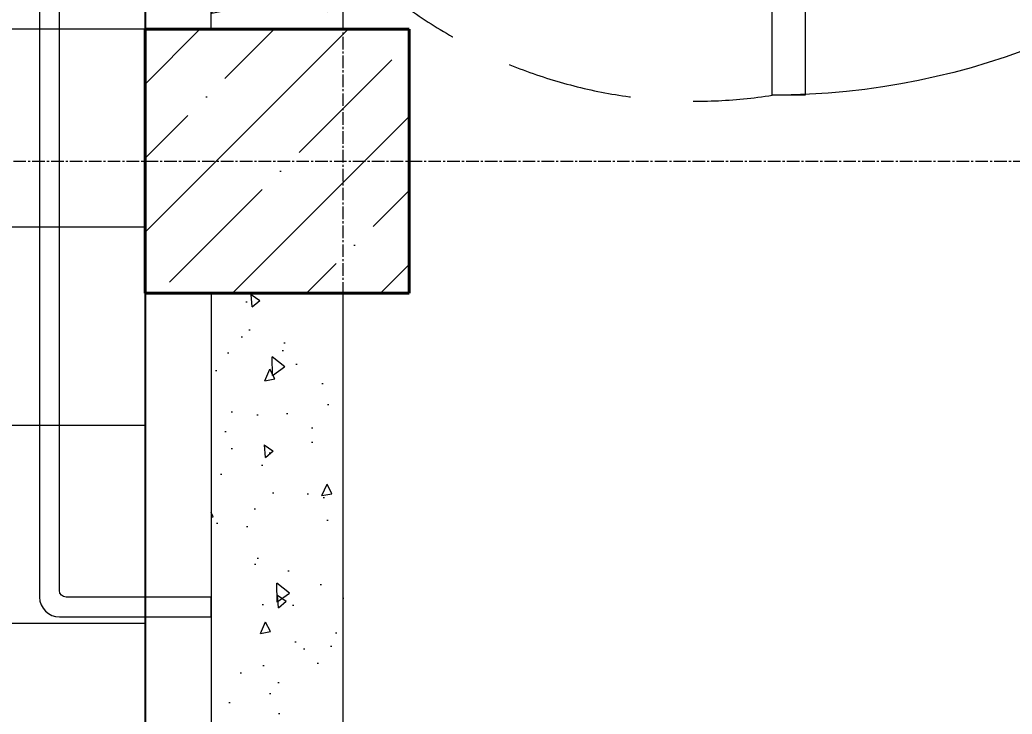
# Model space of a CAD drawing. Header units: millimetres. Extents: x -231292 to 573618, y -153144 to 564035.
# Drawn here: x 144439 to 145942, y 440364 to 441416 of the extents above; entities that cross this region are included whole.
import ezdxf
from ezdxf import colors
from ezdxf.entities.mleader import LeaderData, LeaderLine
from ezdxf.math import Vec2, Vec3

# ---------------------------------------------------------------- set-up
doc = ezdxf.new("R2010")
doc.units = ezdxf.units.MM
for name, pattern in [('CENTER2', [28.575, 19.05, -3.175, 3.175, -3.175]), ('DASHED', [19.05, 12.7, -6.35]), ('HIDDEN2', [4.7625, 3.175, -1.5875])]:
    doc.linetypes.add(name, pattern=pattern)
doc.layers.get('0').update_dxf_attribs({"color": 250})
for name, color, linetype, lineweight in [('АР_Двери', 250, 'Continuous', 9), ('АР_Двери_внутренние_антипаника', 250, 'Continuous', 0), ('АР_Колонны', 250, 'Continuous', 35), ('АР_Стены ЖБ', 250, 'Continuous', 35), ('АР_Стены ПЕНОблок', 250, 'Continuous', 20), ('АР_Штриховка', 250, 'Continuous', 0), ('ЛК_Открытая', 250, 'Continuous', 5), ('РД_Ограждения', 250, 'Continuous', 5), ('РД_Оси_100', 250, 'Continuous', 0)]:
    doc.layers.add(name, color=color, linetype=linetype, lineweight=lineweight)
doc.layers.add('АР_Делит', color=250, linetype='Continuous', lineweight=0, plot=False)
doc.styles.add('style1', font='ARIALN.TTF')

# ---------------------------------------------------------------- blocks, each defined once
blk = doc.blocks.new('СОШ_2200_АР_ОСИ_М100_28.05.24')
at = {"layer": 'РД_Оси_100', "linetype": 'CENTER2'}
for p, q in [((94500, -6155), (94500, 139938.679)), ((-5954.958, 75000), (119910, 75000))]:
    blk.add_line(p, q, dxfattribs=at)

msp = doc.modelspace()

# ---------------------------------------------------------------- hatches: boundary and pattern name
at = {"layer": 'АР_Штриховка', "linetype": 'Continuous', "lineweight": 0}
h = msp.add_hatch(dxfattribs=at)
h.set_pattern_fill('AR-CONC', color=256, angle=45, style=0)
h.set_pattern_definition([(95, (50428.77, 366201.75), (140.09465, 117.55338), [19.05, -209.55]), (40, (50428.77, 366201.75), (-160.01845, 110.17673), [15.24, -167.64058]), (145.45144, (50440.44, 366211.55), (-19.9238, 227.7301), [16.19, -178.09024]), (91.1842, (50392.85, 366237.67), (221.41024, 161.9534), [28.575, -314.325]), (141.63556, (50411.3, 366251.17), (-7.0866, 342.82676), [24.285, -267.1356]), (36.18415, (50392.85, 366237.67), (-7.0866, 342.82676), [22.85997, -251.45973]), (66, (50419.79, 366246.65), (179.51998, 34.89515), [19.05, -209.55]), (11, (50419.79, 366246.65), (-86.53993, 173.9412), [15.24, -167.64]), (116.45145, (50434.75, 366249.56), (92.98005, 208.83634), [16.19, -178.08994]), (82.5, (50428.77, 366201.75), (-57.60547, 61.973414), [0, -165.608, 0, -170.18, 0, -168.275]), (52.5, (50428.77, 366201.75), (-23.58973, 118.087), [0, -97.028, 0, -161.798, 0, -64.135]), (12.5, (50388.716, 366161.7), (99.927863, 91.826196), [0, -63.5, 0, -198.12, 0, -262.89]), (2.5, (50370.76, 366143.74), (86.7639, 122.72239), [0, -82.55, 0, -131.572, 0, -186.69])])
h.paths.add_polyline_path([(144728.708, 441401.751), (144928.708, 441401.754), (144928.698, 442401.752), (144878.697, 442468.418), (144728.698, 442401.75)], flags=0)
h.paths.add_polyline_path([(144728.698, 442401.75), (144878.697, 442468.418), (144928.696, 442601.752), (144928.671, 444901.754), (144728.671, 444901.752)], flags=0)
at = {"layer": 'АР_Штриховка', "linetype": 'Continuous', "lineweight": 5}
h = msp.add_hatch(dxfattribs=at)
h.set_pattern_fill('ANSI35', color=256, scale=25, style=0)
h.set_pattern_definition([(45, (50428.77, 366201.75), (-112.2532, 112.2532), []), (45, (50541.02, 366201.75), (-112.2532, 112.2532), [198.4375, -39.6875, 0, -39.6875])])
h.paths.add_polyline_path([(144628.768, 441001.753), (145028.768, 441001.753), (145028.768, 441401.753), (144628.768, 441401.753)], flags=0)
at = {"layer": 'АР_Штриховка', "linetype": 'Continuous', "lineweight": 0}
h = msp.add_hatch(dxfattribs=at)
h.set_pattern_fill('AR-CONC', color=256, angle=45, style=0)
h.set_pattern_definition([(95, (50428.77, 366201.75), (140.09465, 117.55338), [19.05, -209.55]), (40, (50428.77, 366201.75), (-160.01845, 110.17673), [15.24, -167.64058]), (145.45144, (50440.44, 366211.55), (-19.9238, 227.7301), [16.19, -178.09024]), (91.1842, (50392.85, 366237.67), (221.41024, 161.9534), [28.575, -314.325]), (141.63556, (50411.3, 366251.17), (-7.0866, 342.82676), [24.285, -267.1356]), (36.18415, (50392.85, 366237.67), (-7.0866, 342.82676), [22.85997, -251.45973]), (66, (50419.79, 366246.65), (179.51998, 34.89515), [19.05, -209.55]), (11, (50419.79, 366246.65), (-86.53993, 173.9412), [15.24, -167.64]), (116.45145, (50434.75, 366249.56), (92.98005, 208.83634), [16.19, -178.08994]), (82.5, (50428.77, 366201.75), (-57.60547, 61.973414), [0, -165.608, 0, -170.18, 0, -168.275]), (52.5, (50428.77, 366201.75), (-23.58973, 118.087), [0, -97.028, 0, -161.798, 0, -64.135]), (12.5, (50388.716, 366161.7), (99.927863, 91.826196), [0, -63.5, 0, -198.12, 0, -262.89]), (2.5, (50370.76, 366143.74), (86.7639, 122.72239), [0, -82.55, 0, -131.572, 0, -186.69])])
h.paths.add_polyline_path([(144728.768, 439301.899), (144928.768, 439301.901), (144928.749, 441001.901), (144728.749, 441001.899)], flags=0)

# ---------------------------------------------------------------- linework, layer by layer
msp.add_lwpolyline([(144628.768, 448601.752), (144628.768, 439301.899)])
at = {"layer": 'АР_Двери', "linetype": 'Continuous', "lineweight": 9}
msp.add_lwpolyline([(145578.765, 442401.752), (145628.765, 442401.752), (145628.765, 441301.752), (145578.765, 441301.752)], close=True, dxfattribs=at)
at = {"layer": 'АР_Двери', "linetype": 'Continuous', "lineweight": 9, "extrusion": (0, 0, -1)}
msp.add_arc((-145578.765, 442401.752), 1100, 180, 270, dxfattribs=at)
at = {"layer": 'АР_Двери_внутренние_антипаника', "linetype": 'DASHED', "lineweight": 0, "ltscale": 15}
msp.add_lwpolyline([(145578.765, 441301.752, -0.2365465), (144942.808, 441504.24, 0.33373284)], format="xyb", dxfattribs=at)
at = {"layer": 'АР_Колонны', "linetype": 'HIDDEN2', "lineweight": 25}
for p, q in [((144628.768, 441401.753), (145028.768, 441401.753)), ((144628.768, 441001.753), (144628.768, 441401.753)), ((145028.768, 441401.753), (145028.768, 441001.753)), ((145028.768, 441001.753), (144628.768, 441001.753))]:
    msp.add_line(p, q, dxfattribs=at)
at = {"layer": 'АР_Колонны', "linetype": 'Continuous', "lineweight": 35}
for p, q in [((145028.768, 441401.753), (144628.768, 441401.753)), ((144628.768, 441401.753), (144628.768, 441001.753)), ((145028.768, 441001.753), (145028.768, 441401.753)), ((144628.768, 441001.753), (145028.768, 441001.753))]:
    msp.add_line(p, q, dxfattribs=at)
at = {"layer": 'АР_Стены ЖБ', "linetype": 'Continuous', "lineweight": 40}
for p, q in [((145028.768, 441401.753), (144628.768, 441401.753)), ((144628.768, 441401.753), (144628.768, 441001.753)), ((145028.768, 441001.753), (145028.768, 441401.753)), ((144628.768, 441001.753), (145028.768, 441001.753))]:
    msp.add_line(p, q, dxfattribs=at)
at = {"layer": 'АР_Стены ПЕНОблок', "linetype": 'Continuous', "lineweight": 20}
for p, q in [((144728.708, 441401.751), (144728.671, 444901.752)), ((144928.708, 441401.754), (144928.698, 442401.752)), ((144728.708, 441401.751), (144928.708, 441401.754)), ((144928.749, 441001.901), (144728.749, 441001.899)), ((144728.749, 441001.899), (144728.768, 439301.899)), ((144928.768, 439301.901), (144928.749, 441001.901))]:
    msp.add_line(p, q, dxfattribs=at)
at = {"layer": 'ЛК_Открытая'}
for p, q in [((144629.796, 440501.752), (144629.796, 449201.752)), ((144629.796, 441401.752), (142969.796, 441401.752)), ((144629.796, 441101.752), (142969.796, 441101.752)), ((144629.796, 440801.752), (142969.796, 440801.752)), ((144629.796, 440501.752), (142969.796, 440501.752))]:
    msp.add_line(p, q, dxfattribs=at)
at = {"layer": 'РД_Ограждения'}
msp.add_lwpolyline([(144468.768, 449221.466), (144468.768, 449221.466), (144468.768, 449221.466), (144468.763, 440541.749, 0.41133262), (144498.952, 440511.752), (144728.752, 440511.752), (144728.751, 440541.771), (144509.049, 440541.743, -0.3977795), (144498.763, 440551.749), (144498.758, 449211.468, -0.41449173), (144508.758, 449221.477), (144808.768, 449221.752), (144808.768, 449251.752), (144499.447, 449251.752, 0.41898337), (144468.768, 449221.466), (144468.768, 449221.466)], format="xyb", dxfattribs=at)

# ---------------------------------------------------------------- block references
at = {"layer": 'РД_Оси_100'}
msp.add_blockref('СОШ_2200_АР_ОСИ_М100_28.05.24', (50428.768, 366201.753), dxfattribs=at)

# ---------------------------------------------------------------- leaders
at = {"layer": 'АР_Делит', "lineweight": 0}
ml = msp.add_multileader_mtext('Standard', dxfattribs=at)
ml.set_content('зашивка согласно дизайн-проекту', color=256, style='style1')
ml.set_leader_properties(color=256)
ml.build(insert=Vec2(0, 0))
ml.multileader.update_dxf_attribs({"has_dogleg": 0, "text_left_attachment_type": 6, "text_right_attachment_type": 6, "arrow_head_size": 500, "scale": 100})
ctx = ml.context
ctx.base_point, ctx.scale, ctx.char_height, ctx.arrow_head_size, ctx.landing_gap_size, ctx.plane_origin, ctx.plane_x_axis, ctx.plane_y_axis = Vec3(119673.407, 440940.695), 100, 300, 500, 50, Vec3(109508.807, 440255.308), Vec3(1, 0.00000001), Vec3(-0.00000001, 1)
ctx.left_attachment, ctx.right_attachment = 6, 6
notes = []
notes.append((ctx, [(1, (1, 1, 0), (119665.407, 440940.695), (1, 0.00000001), 8, [(0, [(119191.375, 442563.864)], 0, [])])]))
ctx.mtext.insert, ctx.mtext.text_direction, ctx.mtext.rotation, ctx.mtext.width, ctx.mtext.defined_height, ctx.mtext.flow_direction = Vec3(119723.407, 441328.894), Vec3(1, 0.00000001), 0.00000001, 4538.94863, 395.157, 5
for ctx, leaders in notes:
    for number, flags, end, landing, length, lines in leaders:
        leader = LeaderData()
        leader.index, (leader.has_last_leader_line, leader.has_dogleg_vector, leader.attachment_direction) = number, flags
        leader.last_leader_point, leader.dogleg_vector, leader.dogleg_length = Vec3(end), Vec3(landing), length
        for number, points, colour, breaks in lines:
            line = LeaderLine()
            line.index, line.vertices, line.color, line.breaks = number, Vec3.list(points), colors.encode_raw_color(colour), breaks
            leader.lines.append(line)
        ctx.leaders.append(leader)

doc.saveas('drawing.dxf')
